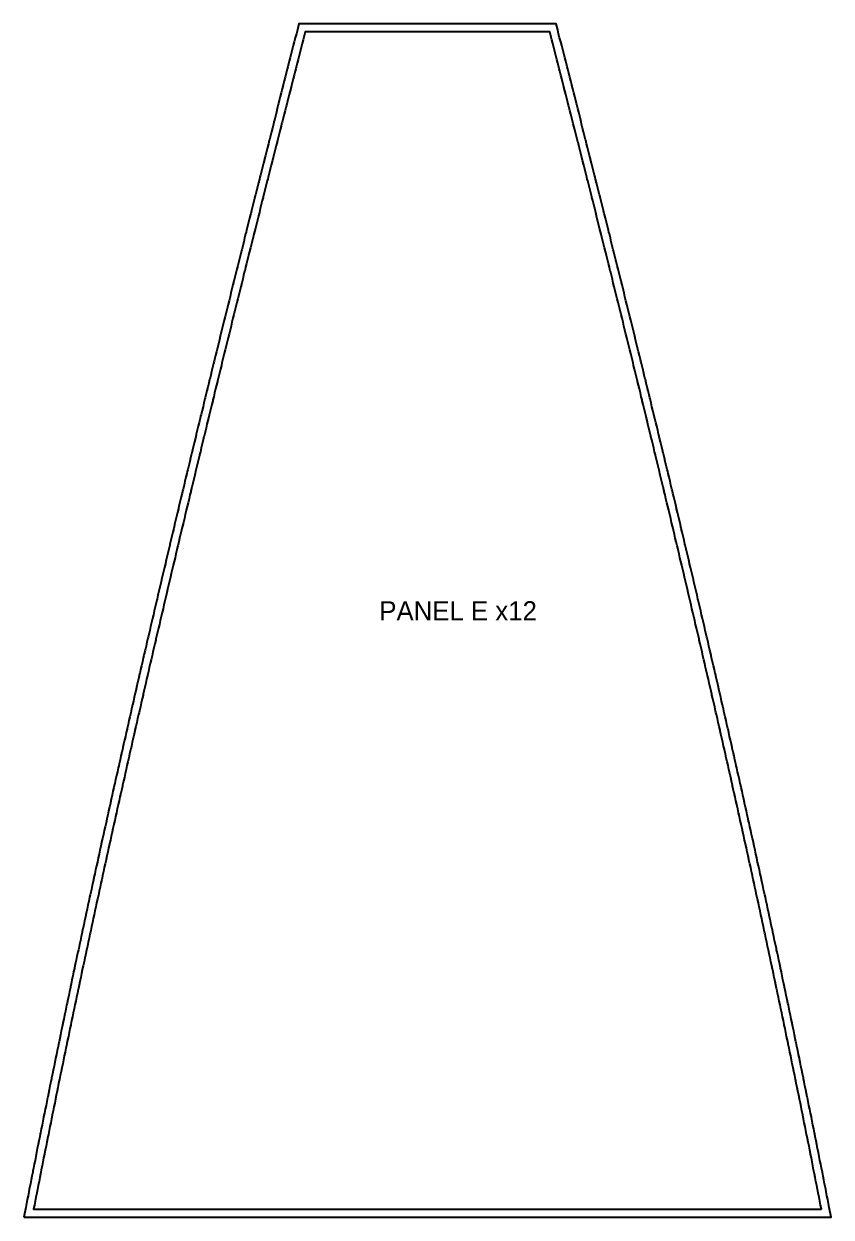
# Model space of a CAD drawing. Header units: millimetres. Extents: x 8 to 17190, y -602 to 3691.
# Drawn here: x 14676 to 17190, y -25 to 3691 of the extents above; entities that cross this region are included whole.
import ezdxf

# ---------------------------------------------------------------- set-up
doc = ezdxf.new("R2010")
doc.units = ezdxf.units.MM
for name, color, linetype in [('CUT', 7, 'Continuous'), ('NOTES', 7, 'Continuous'), ('SEW', 7, 'Continuous')]:
    doc.layers.add(name, color=color, linetype=linetype)

msp = doc.modelspace()

# ---------------------------------------------------------------- linework, layer by layer
at = {"layer": 'CUT'}
msp.add_lwpolyline([(14676.4, -25), (17189.7, -25), (17183.9, 4.8), (17183.8, 5.1), (17181.4, 17.4), (17179.1, 29.6), (17176.7, 41.8), (17174.3, 54), (17172.7, 62.1), (17171.9, 66.3), (17169.5, 78.5), (17167.1, 90.7), (17164.7, 102.9), (17162.3, 115.2), (17161.4, 119.4), (17159.8, 127.4), (17157.4, 139.6), (17155, 151.8), (17152.6, 164.1), (17150.2, 176.3), (17150.1, 176.7), (17147.7, 188.5), (17145.3, 200.7), (17142.9, 213), (17140.4, 225.2), (17138.6, 234), (17138, 237.4), (17135.5, 249.6), (17133.1, 261.8), (17130.6, 274.1), (17128.1, 286.3), (17127.1, 291.3), (17125.7, 298.5), (17123.2, 310.7), (17120.7, 323), (17118.3, 335.2), (17115.8, 347.4), (17115.5, 348.6), (17113.3, 359.6), (17110.8, 371.9), (17108.3, 384.1), (17105.8, 396.3), (17103.9, 405.9), (17103.3, 408.5), (17100.8, 420.8), (17098.3, 433), (17095.8, 445.2), (17093.3, 457.4), (17092.1, 463.2), (17090.8, 469.7), (17088.3, 481.9), (17085.8, 494.1), (17083.3, 506.3), (17080.7, 518.6), (17080.3, 520.5), (17078.2, 530.8), (17075.7, 543), (17073.1, 555.2), (17070.6, 567.5), (17068.4, 577.8), (17068, 579.7), (17065.5, 591.9), (17062.9, 604.1), (17060.4, 616.3), (17057.8, 628.6), (17056.5, 635.1), (17055.3, 640.8), (17052.7, 653), (17050.1, 665.2), (17047.6, 677.5), (17045, 689.7), (17044.4, 692.4), (17042.4, 701.9), (17039.8, 714.1), (17037.3, 726.4), (17034.7, 738.6), (17032.3, 749.7), (17032.1, 750.8), (17029.5, 763), (17026.9, 775.3), (17024.3, 787.5), (17021.7, 799.7), (17020.1, 807.1), (17019.1, 811.9), (17016.5, 824.1), (17013.8, 836.4), (17011.2, 848.6), (17008.6, 860.8), (17007.9, 864.4), (17006, 873), (17003.4, 885.3), (17000.7, 897.5), (16998.1, 909.7), (16995.5, 921.7), (16995.5, 921.9), (16992.8, 934.2), (16990.2, 946.4), (16987.5, 958.6), (16984.9, 970.8), (16983.1, 979), (16982.2, 983.1), (16979.6, 995.3), (16976.9, 1007.5), (16974.3, 1019.7), (16971.6, 1031.9), (16970.7, 1036.3), (16968.9, 1044.2), (16966.3, 1056.4), (16963.6, 1068.6), (16960.9, 1080.8), (16958.2, 1093.1), (16958.1, 1093.6), (16955.6, 1105.3), (16952.9, 1117.5), (16950.2, 1129.7), (16947.5, 1142), (16945.5, 1150.9), (16944.8, 1154.2), (16942.1, 1166.4), (16939.4, 1178.6), (16936.7, 1190.8), (16934, 1203.1), (16932.9, 1208.2), (16931.3, 1215.3), (16928.6, 1227.5), (16925.9, 1239.7), (16923.1, 1252), (16920.4, 1264.2), (16920.1, 1265.5), (16917.7, 1276.4), (16915, 1288.6), (16912.2, 1300.9), (16909.5, 1313.1), (16907.3, 1322.8), (16906.8, 1325.3), (16904, 1337.5), (16901.3, 1349.7), (16898.5, 1362), (16895.8, 1374.2), (16894.5, 1380.1), (16893, 1386.4), (16890.3, 1398.6), (16887.5, 1410.9), (16884.8, 1423.1), (16882, 1435.3), (16881.5, 1437.4), (16879.2, 1447.5), (16876.5, 1459.7), (16873.7, 1472), (16870.9, 1484.2), (16868.6, 1494.7), (16868.2, 1496.4), (16865.4, 1508.6), (16862.6, 1520.9), (16859.8, 1533.1), (16857, 1545.3), (16855.5, 1552), (16854.2, 1557.5), (16851.5, 1569.7), (16848.7, 1582), (16845.9, 1594.2), (16843.1, 1606.4), (16842.4, 1609.3), (16840.3, 1618.6), (16837.5, 1630.9), (16834.6, 1643.1), (16831.8, 1655.3), (16829.2, 1666.6), (16829, 1667.5), (16826.2, 1679.7), (16823.4, 1692), (16820.6, 1704.2), (16817.7, 1716.4), (16816, 1723.9), (16814.9, 1728.6), (16812.1, 1740.9), (16809.3, 1753.1), (16806.4, 1765.3), (16803.6, 1777.5), (16802.7, 1781.2), (16800.7, 1789.7), (16797.9, 1802), (16795.1, 1814.2), (16792.2, 1826.4), (16789.4, 1838.5), (16789.4, 1838.6), (16786.5, 1850.9), (16783.7, 1863.1), (16780.8, 1875.3), (16777.9, 1887.5), (16776, 1895.8), (16775.1, 1899.7), (16772.2, 1912), (16769.3, 1924.2), (16766.5, 1936.4), (16763.6, 1948.6), (16762.6, 1953), (16760.7, 1960.9), (16757.8, 1973.1), (16755, 1985.3), (16752.1, 1997.5), (16749.2, 2009.7), (16749.1, 2010.3), (16746.3, 2022), (16743.4, 2034.2), (16740.5, 2046.4), (16737.6, 2058.6), (16735.5, 2067.6), (16734.7, 2070.9), (16731.8, 2083.1), (16728.9, 2095.3), (16726, 2107.5), (16723.1, 2119.7), (16721.9, 2124.9), (16720.2, 2132), (16717.3, 2144.2), (16714.4, 2156.4), (16711.5, 2168.6), (16708.6, 2180.9), (16708.2, 2182.2), (16705.7, 2193.1), (16702.7, 2205.3), (16699.8, 2217.5), (16696.9, 2229.7), (16694.5, 2239.5), (16694, 2242), (16691, 2254.2), (16688.1, 2266.4), (16685.2, 2278.6), (16682.2, 2290.8), (16680.8, 2296.8), (16679.3, 2303.1), (16676.3, 2315.3), (16673.4, 2327.5), (16670.4, 2339.7), (16667.5, 2352), (16667, 2354.1), (16664.5, 2364.2), (16661.6, 2376.4), (16658.6, 2388.6), (16655.7, 2400.8), (16653.1, 2411.4), (16652.7, 2413.1), (16649.8, 2425.3), (16646.8, 2437.5), (16643.8, 2449.7), (16640.9, 2461.9), (16639.2, 2468.7), (16637.9, 2474.2), (16634.9, 2486.4), (16631.9, 2498.6), (16629, 2510.8), (16626, 2523), (16625.3, 2526), (16623, 2535.3), (16620, 2547.5), (16617, 2559.7), (16614.1, 2571.9), (16611.3, 2583.3), (16611.1, 2584.2), (16608.1, 2596.4), (16605.1, 2608.6), (16602.1, 2620.8), (16599.1, 2633), (16597.3, 2640.6), (16596.1, 2645.3), (16593.1, 2657.5), (16590.1, 2669.7), (16587.1, 2681.9), (16584.1, 2694.1), (16583.2, 2697.9), (16581.1, 2706.4), (16578.1, 2718.6), (16575.1, 2730.8), (16572.1, 2743), (16569.1, 2755.2), (16569, 2755.2), (16566, 2767.5), (16563, 2779.7), (16560, 2791.9), (16557, 2804.1), (16554.9, 2812.4), (16553.9, 2816.4), (16550.9, 2828.6), (16547.9, 2840.8), (16544.9, 2853), (16541.8, 2865.2), (16540.7, 2869.7), (16538.8, 2877.5), (16535.8, 2889.7), (16532.7, 2901.9), (16529.7, 2914.1), (16526.6, 2926.3), (16526.5, 2927), (16523.6, 2938.6), (16520.6, 2950.8), (16517.5, 2963), (16514.5, 2975.2), (16512.2, 2984.3), (16511.4, 2987.4), (16508.4, 2999.7), (16505.3, 3011.9), (16502.3, 3024.1), (16499.2, 3036.3), (16497.9, 3041.6), (16496.1, 3048.5), (16493.1, 3060.8), (16490, 3073), (16487, 3085.2), (16483.9, 3097.4), (16483.5, 3098.9), (16480.8, 3109.6), (16477.8, 3121.9), (16474.7, 3134.1), (16471.6, 3146.3), (16469.1, 3156.2), (16468.6, 3158.5), (16465.5, 3170.7), (16462.4, 3183), (16459.3, 3195.2), (16456.3, 3207.4), (16454.7, 3213.5), (16453.2, 3219.6), (16450.1, 3231.8), (16447, 3244.1), (16443.9, 3256.3), (16440.8, 3268.5), (16440.3, 3270.8), (16437.8, 3280.7), (16434.7, 3292.9), (16431.6, 3305.2), (16428.5, 3317.4), (16425.8, 3328), (16425.4, 3329.6), (16422.3, 3341.8), (16419.2, 3354), (16416.1, 3366.3), (16413, 3378.5), (16411.3, 3385.3), (16409.9, 3390.7), (16406.8, 3402.9), (16403.7, 3415.1), (16400.6, 3427.4), (16397.5, 3439.6), (16396.7, 3442.6), (16394.4, 3451.8), (16391.3, 3464), (16388.2, 3476.2), (16385.1, 3488.5), (16382.2, 3499.9), (16382, 3500.7), (16378.8, 3512.9), (16375.7, 3525.1), (16372.6, 3537.3), (16369.5, 3549.6), (16367.6, 3557.2), (16366.4, 3561.8), (16363.3, 3574), (16360.1, 3586.2), (16357, 3598.4), (16353.9, 3610.7), (16352.9, 3614.5), (16350.8, 3622.9), (16347.7, 3635.1), (16344.5, 3647.3), (16341.4, 3659.5), (16338.3, 3671.8), (16333.5, 3690.6), (15532.6, 3690.6), (15527.8, 3671.8), (15524.7, 3659.5), (15521.5, 3647.3), (15518.4, 3635.1), (15515.3, 3622.9), (15513.1, 3614.5), (15512.2, 3610.7), (15509, 3598.4), (15505.9, 3586.2), (15502.8, 3574), (15499.7, 3561.8), (15498.5, 3557.2), (15496.6, 3549.6), (15493.4, 3537.3), (15490.3, 3525.1), (15487.2, 3512.9), (15484.1, 3500.7), (15483.9, 3499.9), (15481, 3488.5), (15477.9, 3476.2), (15474.8, 3464), (15471.7, 3451.8), (15469.3, 3442.6), (15468.6, 3439.6), (15465.5, 3427.4), (15462.4, 3415.1), (15459.3, 3402.9), (15456.2, 3390.7), (15454.8, 3385.3), (15453.1, 3378.5), (15450, 3366.3), (15446.9, 3354), (15443.8, 3341.8), (15440.7, 3329.6), (15440.3, 3328), (15437.6, 3317.4), (15434.5, 3305.2), (15431.4, 3292.9), (15428.3, 3280.7), (15425.8, 3270.8), (15425.2, 3268.5), (15422.1, 3256.3), (15419.1, 3244.1), (15416, 3231.8), (15412.9, 3219.6), (15411.3, 3213.5), (15409.8, 3207.4), (15406.7, 3195.2), (15403.7, 3183), (15400.6, 3170.7), (15397.5, 3158.5), (15396.9, 3156.2), (15394.4, 3146.3), (15391.4, 3134.1), (15388.3, 3121.9), (15385.2, 3109.6), (15382.5, 3098.9), (15382.2, 3097.4), (15379.1, 3085.2), (15376, 3073), (15373, 3060.8), (15369.9, 3048.5), (15368.2, 3041.6), (15366.9, 3036.3), (15363.8, 3024.1), (15360.8, 3011.9), (15357.7, 2999.7), (15354.7, 2987.4), (15353.9, 2984.3), (15351.6, 2975.2), (15348.6, 2963), (15345.5, 2950.8), (15342.5, 2938.6), (15339.6, 2927), (15339.4, 2926.3), (15336.4, 2914.1), (15333.4, 2901.9), (15330.3, 2889.7), (15327.3, 2877.5), (15325.4, 2869.7), (15324.2, 2865.2), (15321.2, 2853), (15318.2, 2840.8), (15315.2, 2828.6), (15312.1, 2816.4), (15311.2, 2812.4), (15309.1, 2804.1), (15306.1, 2791.9), (15303.1, 2779.7), (15300, 2767.5), (15297, 2755.2), (15297, 2755.2), (15294, 2743), (15291, 2730.8), (15288, 2718.6), (15285, 2706.4), (15282.9, 2697.9), (15282, 2694.1), (15279, 2681.9), (15276, 2669.7), (15273, 2657.5), (15270, 2645.3), (15268.8, 2640.6), (15267, 2633), (15264, 2620.8), (15261, 2608.6), (15258, 2596.4), (15255, 2584.2), (15254.8, 2583.3), (15252, 2571.9), (15249, 2559.7), (15246, 2547.5), (15243.1, 2535.3), (15240.8, 2526), (15240.1, 2523), (15237.1, 2510.8), (15234.1, 2498.6), (15231.1, 2486.4), (15228.2, 2474.2), (15226.8, 2468.7), (15225.2, 2461.9), (15222.2, 2449.7), (15219.3, 2437.5), (15216.3, 2425.3), (15213.3, 2413.1), (15212.9, 2411.4), (15210.4, 2400.8), (15207.4, 2388.6), (15204.5, 2376.4), (15201.5, 2364.2), (15199.1, 2354.1), (15198.6, 2352), (15195.6, 2339.7), (15192.7, 2327.5), (15189.7, 2315.3), (15186.8, 2303.1), (15185.3, 2296.8), (15183.9, 2290.8), (15180.9, 2278.6), (15178, 2266.4), (15175, 2254.2), (15172.1, 2242), (15171.5, 2239.5), (15169.2, 2229.7), (15166.3, 2217.5), (15163.3, 2205.3), (15160.4, 2193.1), (15157.8, 2182.2), (15157.5, 2180.9), (15154.6, 2168.6), (15151.7, 2156.4), (15148.7, 2144.2), (15145.8, 2132), (15144.2, 2124.9), (15142.9, 2119.7), (15140, 2107.5), (15137.1, 2095.3), (15134.2, 2083.1), (15131.3, 2070.9), (15130.6, 2067.6), (15128.4, 2058.6), (15125.5, 2046.4), (15122.6, 2034.2), (15119.8, 2022), (15117, 2010.3), (15116.9, 2009.7), (15114, 1997.5), (15111.1, 1985.3), (15108.2, 1973.1), (15105.3, 1960.9), (15103.5, 1953), (15102.5, 1948.6), (15099.6, 1936.4), (15096.7, 1924.2), (15093.9, 1912), (15091, 1899.7), (15090.1, 1895.8), (15088.1, 1887.5), (15085.3, 1875.3), (15082.4, 1863.1), (15079.6, 1850.9), (15076.7, 1838.6), (15076.7, 1838.5), (15073.9, 1826.4), (15071, 1814.2), (15068.2, 1802), (15065.3, 1789.7), (15063.3, 1781.2), (15062.5, 1777.5), (15059.6, 1765.3), (15056.8, 1753.1), (15054, 1740.9), (15051.2, 1728.6), (15050, 1723.9), (15048.3, 1716.4), (15045.5, 1704.2), (15042.7, 1692), (15039.9, 1679.7), (15037, 1667.5), (15036.8, 1666.6), (15034.2, 1655.3), (15031.4, 1643.1), (15028.6, 1630.9), (15025.8, 1618.6), (15023.7, 1609.3), (15023, 1606.4), (15020.2, 1594.2), (15017.4, 1582), (15014.6, 1569.7), (15011.8, 1557.5), (15010.6, 1552), (15009, 1545.3), (15006.2, 1533.1), (15003.5, 1520.9), (15000.7, 1508.6), (14997.9, 1496.4), (14997.5, 1494.7), (14995.1, 1484.2), (14992.4, 1472), (14989.6, 1459.7), (14986.8, 1447.5), (14984.5, 1437.4), (14984.1, 1435.3), (14981.3, 1423.1), (14978.5, 1410.9), (14975.8, 1398.6), (14973, 1386.4), (14971.6, 1380.1), (14970.3, 1374.2), (14967.5, 1362), (14964.8, 1349.7), (14962, 1337.5), (14959.3, 1325.3), (14958.7, 1322.8), (14956.6, 1313.1), (14953.8, 1300.9), (14951.1, 1288.6), (14948.4, 1276.4), (14945.9, 1265.5), (14945.7, 1264.2), (14942.9, 1252), (14940.2, 1239.7), (14937.5, 1227.5), (14934.8, 1215.3), (14933.2, 1208.2), (14932.1, 1203.1), (14929.4, 1190.8), (14926.7, 1178.6), (14924, 1166.4), (14921.3, 1154.2), (14920.5, 1150.9), (14918.6, 1142), (14915.9, 1129.7), (14913.2, 1117.5), (14910.5, 1105.3), (14907.9, 1093.6), (14907.8, 1093.1), (14905.2, 1080.8), (14902.5, 1068.6), (14899.8, 1056.4), (14897.1, 1044.2), (14895.4, 1036.3), (14894.5, 1031.9), (14891.8, 1019.7), (14889.1, 1007.5), (14886.5, 995.3), (14883.8, 983.1), (14882.9, 979), (14881.2, 970.8), (14878.5, 958.6), (14875.9, 946.4), (14873.2, 934.2), (14870.6, 921.9), (14870.5, 921.7), (14868, 909.7), (14865.3, 897.5), (14862.7, 885.3), (14860.1, 873), (14858.2, 864.4), (14857.5, 860.8), (14854.8, 848.6), (14852.2, 836.4), (14849.6, 824.1), (14847, 811.9), (14846, 807.1), (14844.4, 799.7), (14841.8, 787.5), (14839.2, 775.3), (14836.6, 763), (14834, 750.8), (14833.8, 749.7), (14831.4, 738.6), (14828.8, 726.4), (14826.2, 714.1), (14823.7, 701.9), (14821.7, 692.4), (14821.1, 689.7), (14818.5, 677.5), (14815.9, 665.2), (14813.4, 653), (14810.8, 640.8), (14809.6, 635.1), (14808.2, 628.6), (14805.7, 616.3), (14803.1, 604.1), (14800.6, 591.9), (14798, 579.7), (14797.6, 577.8), (14795.5, 567.5), (14792.9, 555.2), (14790.4, 543), (14787.9, 530.8), (14785.8, 520.5), (14785.3, 518.6), (14782.8, 506.3), (14780.3, 494.1), (14777.8, 481.9), (14775.3, 469.7), (14773.9, 463.2), (14772.7, 457.4), (14770.2, 445.2), (14767.7, 433), (14765.2, 420.8), (14762.7, 408.5), (14762.2, 405.9), (14760.2, 396.3), (14757.7, 384.1), (14755.2, 371.9), (14752.8, 359.6), (14750.5, 348.6), (14750.3, 347.4), (14747.8, 335.2), (14745.3, 323), (14742.9, 310.7), (14740.4, 298.5), (14738.9, 291.3), (14737.9, 286.3), (14735.5, 274.1), (14733, 261.8), (14730.6, 249.6), (14728.1, 237.4), (14727.4, 234), (14725.7, 225.2), (14723.2, 213), (14720.8, 200.7), (14718.3, 188.5), (14716, 176.7), (14715.9, 176.3), (14713.5, 164.1), (14711.1, 151.8), (14708.6, 139.6), (14706.2, 127.4), (14704.6, 119.4), (14703.8, 115.2), (14701.4, 102.9), (14699, 90.7), (14696.6, 78.5), (14694.2, 66.3), (14693.4, 62.1), (14691.8, 54), (14689.4, 41.8), (14687, 29.6), (14684.6, 17.4), (14682.2, 5.1), (14682.2, 4.8)], close=True, dxfattribs=at)
at = {"layer": 'SEW'}
msp.add_lwpolyline([(17159.3, 0), (17159.3, 0.4), (17156.9, 12.6), (17154.5, 24.8), (17152.1, 37), (17149.7, 49.2), (17148.2, 57.3), (17147.3, 61.5), (17145, 73.7), (17142.5, 85.9), (17140.1, 98.1), (17137.7, 110.3), (17136.9, 114.5), (17135.3, 122.5), (17132.9, 134.8), (17130.5, 147), (17128.1, 159.2), (17125.6, 171.4), (17125.6, 171.8), (17123.2, 183.6), (17120.8, 195.8), (17118.3, 208.1), (17115.9, 220.3), (17114.1, 229.1), (17113.5, 232.5), (17111, 244.7), (17108.6, 256.9), (17106.1, 269.1), (17103.6, 281.4), (17102.6, 286.4), (17101.2, 293.6), (17098.7, 305.8), (17096.2, 318), (17093.8, 330.2), (17091.3, 342.4), (17091, 343.6), (17088.8, 354.7), (17086.3, 366.9), (17083.8, 379.1), (17081.3, 391.3), (17079.4, 400.9), (17078.9, 403.5), (17076.4, 415.8), (17073.9, 428), (17071.3, 440.2), (17068.8, 452.4), (17067.6, 458.2), (17066.3, 464.6), (17063.8, 476.8), (17061.3, 489.1), (17058.8, 501.3), (17056.2, 513.5), (17055.8, 515.5), (17053.7, 525.7), (17051.2, 537.9), (17048.6, 550.1), (17046.1, 562.4), (17043.9, 572.7), (17043.6, 574.6), (17041, 586.8), (17038.5, 599), (17035.9, 611.2), (17033.4, 623.4), (17032, 630), (17030.8, 635.7), (17028.2, 647.9), (17025.7, 660.1), (17023.1, 672.3), (17020.5, 684.5), (17019.9, 687.3), (17018, 696.8), (17015.4, 709), (17012.8, 721.2), (17010.2, 733.4), (17007.8, 744.6), (17007.6, 745.6), (17005, 757.8), (17002.4, 770.1), (16999.8, 782.3), (16997.2, 794.5), (16995.7, 801.8), (16994.6, 806.7), (16992, 818.9), (16989.4, 831.1), (16986.8, 843.4), (16984.2, 855.6), (16983.4, 859.1), (16981.5, 867.8), (16978.9, 880), (16976.3, 892.2), (16973.7, 904.4), (16971.1, 916.4), (16971, 916.7), (16968.4, 928.9), (16965.7, 941.1), (16963.1, 953.3), (16960.5, 965.5), (16958.7, 973.7), (16957.8, 977.7), (16955.2, 990), (16952.5, 1002.2), (16949.8, 1014.4), (16947.2, 1026.6), (16946.2, 1030.9), (16944.5, 1038.8), (16941.8, 1051.1), (16939.2, 1063.3), (16936.5, 1075.5), (16933.8, 1087.7), (16933.7, 1088.2), (16931.1, 1099.9), (16928.5, 1112.1), (16925.8, 1124.4), (16923.1, 1136.6), (16921.1, 1145.5), (16920.4, 1148.8), (16917.7, 1161), (16915, 1173.2), (16912.3, 1185.4), (16909.6, 1197.7), (16908.4, 1202.8), (16906.9, 1209.9), (16904.2, 1222.1), (16901.4, 1234.3), (16898.7, 1246.5), (16896, 1258.7), (16895.7, 1260), (16893.3, 1271), (16890.6, 1283.2), (16887.8, 1295.4), (16885.1, 1307.6), (16882.9, 1317.3), (16882.4, 1319.8), (16879.6, 1332), (16876.9, 1344.3), (16874.1, 1356.5), (16871.4, 1368.7), (16870.1, 1374.6), (16868.7, 1380.9), (16865.9, 1393.1), (16863.1, 1405.4), (16860.4, 1417.6), (16857.6, 1429.8), (16857.2, 1431.9), (16854.9, 1442), (16852.1, 1454.2), (16849.3, 1466.4), (16846.6, 1478.7), (16844.2, 1489.1), (16843.8, 1490.9), (16841, 1503.1), (16838.2, 1515.3), (16835.4, 1527.5), (16832.7, 1539.7), (16831.1, 1546.4), (16829.9, 1552), (16827.1, 1564.2), (16824.3, 1576.4), (16821.5, 1588.6), (16818.7, 1600.8), (16818, 1603.7), (16815.9, 1613), (16813.1, 1625.3), (16810.3, 1637.5), (16807.5, 1649.7), (16804.9, 1661), (16804.7, 1661.9), (16801.8, 1674.1), (16799, 1686.4), (16796.2, 1698.6), (16793.4, 1710.8), (16791.7, 1718.2), (16790.6, 1723), (16787.7, 1735.2), (16784.9, 1747.4), (16782.1, 1759.7), (16779.2, 1771.9), (16778.4, 1775.5), (16776.4, 1784.1), (16773.6, 1796.3), (16770.7, 1808.5), (16767.9, 1820.7), (16765.1, 1832.8), (16765, 1833), (16762.2, 1845.2), (16759.3, 1857.4), (16756.5, 1869.6), (16753.6, 1881.8), (16751.7, 1890.1), (16750.7, 1894), (16747.9, 1906.3), (16745, 1918.5), (16742.1, 1930.7), (16739.3, 1942.9), (16738.2, 1947.3), (16736.4, 1955.1), (16733.5, 1967.3), (16730.6, 1979.6), (16727.8, 1991.8), (16724.9, 2004), (16724.7, 2004.6), (16722, 2016.2), (16719.1, 2028.4), (16716.2, 2040.7), (16713.3, 2052.9), (16711.2, 2061.9), (16710.4, 2065.1), (16707.5, 2077.3), (16704.6, 2089.5), (16701.7, 2101.7), (16698.8, 2114), (16697.6, 2119.1), (16695.9, 2126.2), (16693, 2138.4), (16690.1, 2150.6), (16687.2, 2162.8), (16684.3, 2175), (16683.9, 2176.4), (16681.3, 2187.3), (16678.4, 2199.5), (16675.5, 2211.7), (16672.6, 2223.9), (16670.2, 2233.7), (16669.6, 2236.1), (16666.7, 2248.3), (16663.8, 2260.6), (16660.8, 2272.8), (16657.9, 2285), (16656.5, 2291), (16655, 2297.2), (16652, 2309.4), (16649.1, 2321.7), (16646.1, 2333.9), (16643.2, 2346.1), (16642.7, 2348.2), (16640.2, 2358.3), (16637.3, 2370.5), (16634.3, 2382.7), (16631.4, 2395), (16628.8, 2405.5), (16628.4, 2407.2), (16625.5, 2419.4), (16622.5, 2431.6), (16619.5, 2443.8), (16616.6, 2456), (16614.9, 2462.8), (16613.6, 2468.3), (16610.6, 2480.5), (16607.7, 2492.7), (16604.7, 2504.9), (16601.7, 2517.1), (16601, 2520.1), (16598.7, 2529.3), (16595.7, 2541.6), (16592.8, 2553.8), (16589.8, 2566), (16587, 2577.3), (16586.8, 2578.2), (16583.8, 2590.4), (16580.8, 2602.6), (16577.8, 2614.9), (16574.8, 2627.1), (16573, 2634.6), (16571.8, 2639.3), (16568.8, 2651.5), (16565.8, 2663.7), (16562.8, 2676), (16559.8, 2688.2), (16558.9, 2691.9), (16556.8, 2700.4), (16553.8, 2712.6), (16550.8, 2724.8), (16547.8, 2737), (16544.8, 2749.2), (16544.8, 2749.3), (16541.8, 2761.5), (16538.7, 2773.7), (16535.7, 2785.9), (16532.7, 2798.1), (16530.6, 2806.4), (16529.7, 2810.3), (16526.6, 2822.6), (16523.6, 2834.8), (16520.6, 2847), (16517.6, 2859.2), (16516.4, 2863.7), (16514.5, 2871.4), (16511.5, 2883.6), (16508.5, 2895.9), (16505.4, 2908.1), (16502.4, 2920.3), (16502.2, 2921), (16499.3, 2932.5), (16496.3, 2944.7), (16493.2, 2957), (16490.2, 2969.2), (16487.9, 2978.3), (16487.2, 2981.4), (16484.1, 2993.6), (16481.1, 3005.8), (16478, 3018), (16474.9, 3030.3), (16473.6, 3035.5), (16471.9, 3042.5), (16468.8, 3054.7), (16465.8, 3066.9), (16462.7, 3079.1), (16459.6, 3091.3), (16459.3, 3092.8), (16456.6, 3103.6), (16453.5, 3115.8), (16450.5, 3128), (16447.4, 3140.2), (16444.9, 3150.1), (16444.3, 3152.4), (16441.2, 3164.6), (16438.2, 3176.9), (16435.1, 3189.1), (16432, 3201.3), (16430.5, 3207.4), (16428.9, 3213.5), (16425.9, 3225.7), (16422.8, 3237.9), (16419.7, 3250.2), (16416.6, 3262.4), (16416, 3264.6), (16413.5, 3274.6), (16410.4, 3286.8), (16407.3, 3299), (16404.3, 3311.3), (16401.6, 3321.9), (16401.2, 3323.5), (16398.1, 3335.7), (16395, 3347.9), (16391.9, 3360.1), (16388.8, 3372.3), (16387, 3379.2), (16385.7, 3384.6), (16382.6, 3396.8), (16379.5, 3409), (16376.4, 3421.2), (16373.3, 3433.4), (16372.5, 3436.5), (16370.2, 3445.6), (16367.1, 3457.9), (16364, 3470.1), (16360.8, 3482.3), (16357.9, 3493.7), (16357.7, 3494.5), (16354.6, 3506.7), (16351.5, 3518.9), (16348.4, 3531.2), (16345.3, 3543.4), (16343.3, 3551), (16342.2, 3555.6), (16339, 3567.8), (16335.9, 3580), (16332.8, 3592.3), (16329.7, 3604.5), (16328.7, 3608.3), (16326.6, 3616.7), (16323.4, 3628.9), (16320.3, 3641.1), (16317.2, 3653.3), (16314.1, 3665.6), (15552, 3665.6), (15548.9, 3653.3), (15545.8, 3641.1), (15542.6, 3628.9), (15539.5, 3616.7), (15537.4, 3608.3), (15536.4, 3604.5), (15533.3, 3592.3), (15530.1, 3580), (15527, 3567.8), (15523.9, 3555.6), (15522.7, 3551), (15520.8, 3543.4), (15517.7, 3531.2), (15514.6, 3518.9), (15511.4, 3506.7), (15508.3, 3494.5), (15508.1, 3493.7), (15505.2, 3482.3), (15502.1, 3470.1), (15499, 3457.9), (15495.9, 3445.6), (15493.6, 3436.5), (15492.8, 3433.4), (15489.7, 3421.2), (15486.6, 3409), (15483.5, 3396.8), (15480.4, 3384.6), (15479, 3379.2), (15477.3, 3372.3), (15474.2, 3360.1), (15471.1, 3347.9), (15468, 3335.7), (15464.9, 3323.5), (15464.5, 3321.9), (15461.8, 3311.3), (15458.7, 3299), (15455.6, 3286.8), (15452.5, 3274.6), (15450, 3264.6), (15449.5, 3262.4), (15446.4, 3250.2), (15443.3, 3237.9), (15440.2, 3225.7), (15437.1, 3213.5), (15435.6, 3207.4), (15434.1, 3201.3), (15431, 3189.1), (15427.9, 3176.9), (15424.8, 3164.6), (15421.8, 3152.4), (15421.2, 3150.1), (15418.7, 3140.2), (15415.6, 3128), (15412.5, 3115.8), (15409.5, 3103.6), (15406.8, 3092.8), (15406.4, 3091.3), (15403.4, 3079.1), (15400.3, 3066.9), (15397.2, 3054.7), (15394.2, 3042.5), (15392.4, 3035.5), (15391.1, 3030.3), (15388.1, 3018), (15385, 3005.8), (15382, 2993.6), (15378.9, 2981.4), (15378.1, 2978.3), (15375.9, 2969.2), (15372.8, 2957), (15369.8, 2944.7), (15366.7, 2932.5), (15363.9, 2921), (15363.7, 2920.3), (15360.6, 2908.1), (15357.6, 2895.9), (15354.6, 2883.6), (15351.5, 2871.4), (15349.6, 2863.7), (15348.5, 2859.2), (15345.5, 2847), (15342.5, 2834.8), (15339.4, 2822.6), (15336.4, 2810.3), (15335.4, 2806.4), (15333.4, 2798.1), (15330.4, 2785.9), (15327.3, 2773.7), (15324.3, 2761.5), (15321.3, 2749.3), (15321.3, 2749.2), (15318.3, 2737), (15315.3, 2724.8), (15312.3, 2712.6), (15309.3, 2700.4), (15307.2, 2691.9), (15306.2, 2688.2), (15303.2, 2676), (15300.2, 2663.7), (15297.2, 2651.5), (15294.2, 2639.3), (15293.1, 2634.6), (15291.2, 2627.1), (15288.2, 2614.9), (15285.3, 2602.6), (15282.3, 2590.4), (15279.3, 2578.2), (15279.1, 2577.3), (15276.3, 2566), (15273.3, 2553.8), (15270.3, 2541.6), (15267.3, 2529.3), (15265.1, 2520.1), (15264.4, 2517.1), (15261.4, 2504.9), (15258.4, 2492.7), (15255.4, 2480.5), (15252.5, 2468.3), (15251.1, 2462.8), (15249.5, 2456), (15246.5, 2443.8), (15243.6, 2431.6), (15240.6, 2419.4), (15237.6, 2407.2), (15237.2, 2405.5), (15234.7, 2395), (15231.7, 2382.7), (15228.8, 2370.5), (15225.8, 2358.3), (15223.4, 2348.2), (15222.9, 2346.1), (15219.9, 2333.9), (15217, 2321.7), (15214, 2309.4), (15211.1, 2297.2), (15209.6, 2291), (15208.2, 2285), (15205.2, 2272.8), (15202.3, 2260.6), (15199.4, 2248.3), (15196.4, 2236.1), (15195.8, 2233.7), (15193.5, 2223.9), (15190.6, 2211.7), (15187.6, 2199.5), (15184.7, 2187.3), (15182.1, 2176.4), (15181.8, 2175), (15178.9, 2162.8), (15176, 2150.6), (15173.1, 2138.4), (15170.2, 2126.2), (15168.5, 2119.1), (15167.3, 2114), (15164.3, 2101.7), (15161.4, 2089.5), (15158.5, 2077.3), (15155.6, 2065.1), (15154.9, 2061.9), (15152.8, 2052.9), (15149.9, 2040.7), (15147, 2028.4), (15144.1, 2016.2), (15141.3, 2004.6), (15141.2, 2004), (15138.3, 1991.8), (15135.4, 1979.6), (15132.6, 1967.3), (15129.7, 1955.1), (15127.8, 1947.3), (15126.8, 1942.9), (15123.9, 1930.7), (15121.1, 1918.5), (15118.2, 1906.3), (15115.3, 1894), (15114.4, 1890.1), (15112.5, 1881.8), (15109.6, 1869.6), (15106.8, 1857.4), (15103.9, 1845.2), (15101.1, 1833), (15101, 1832.8), (15098.2, 1820.7), (15095.4, 1808.5), (15092.5, 1796.3), (15089.7, 1784.1), (15087.7, 1775.5), (15086.8, 1771.9), (15084, 1759.7), (15081.2, 1747.4), (15078.3, 1735.2), (15075.5, 1723), (15074.4, 1718.2), (15072.7, 1710.8), (15069.9, 1698.6), (15067, 1686.4), (15064.2, 1674.1), (15061.4, 1661.9), (15061.2, 1661), (15058.6, 1649.7), (15055.8, 1637.5), (15053, 1625.3), (15050.2, 1613), (15048, 1603.7), (15047.4, 1600.8), (15044.6, 1588.6), (15041.8, 1576.4), (15039, 1564.2), (15036.2, 1552), (15034.9, 1546.4), (15033.4, 1539.7), (15030.6, 1527.5), (15027.8, 1515.3), (15025.1, 1503.1), (15022.3, 1490.9), (15021.9, 1489.1), (15019.5, 1478.7), (15016.7, 1466.4), (15014, 1454.2), (15011.2, 1442), (15008.9, 1431.9), (15008.4, 1429.8), (15005.7, 1417.6), (15002.9, 1405.4), (15000.2, 1393.1), (14997.4, 1380.9), (14996, 1374.6), (14994.7, 1368.7), (14991.9, 1356.5), (14989.2, 1344.3), (14986.4, 1332), (14983.7, 1319.8), (14983.1, 1317.3), (14981, 1307.6), (14978.2, 1295.4), (14975.5, 1283.2), (14972.8, 1271), (14970.3, 1260), (14970.1, 1258.7), (14967.3, 1246.5), (14964.6, 1234.3), (14961.9, 1222.1), (14959.2, 1209.9), (14957.6, 1202.8), (14956.5, 1197.7), (14953.8, 1185.4), (14951.1, 1173.2), (14948.4, 1161), (14945.7, 1148.8), (14945, 1145.5), (14943, 1136.6), (14940.3, 1124.4), (14937.6, 1112.1), (14934.9, 1099.9), (14932.4, 1088.2), (14932.2, 1087.7), (14929.6, 1075.5), (14926.9, 1063.3), (14924.2, 1051.1), (14921.6, 1038.8), (14919.8, 1030.9), (14918.9, 1026.6), (14916.2, 1014.4), (14913.6, 1002.2), (14910.9, 990), (14908.3, 977.7), (14907.4, 973.7), (14905.6, 965.5), (14903, 953.3), (14900.3, 941.1), (14897.7, 928.9), (14895, 916.7), (14895, 916.4), (14892.4, 904.4), (14889.8, 892.2), (14887.1, 880), (14884.5, 867.8), (14882.7, 859.1), (14881.9, 855.6), (14879.3, 843.4), (14876.7, 831.1), (14874.1, 818.9), (14871.4, 806.7), (14870.4, 801.8), (14868.8, 794.5), (14866.2, 782.3), (14863.6, 770.1), (14861, 757.8), (14858.4, 745.6), (14858.2, 744.6), (14855.9, 733.4), (14853.3, 721.2), (14850.7, 709), (14848.1, 696.8), (14846.1, 687.3), (14845.5, 684.5), (14843, 672.3), (14840.4, 660.1), (14837.8, 647.9), (14835.3, 635.7), (14834.1, 630), (14832.7, 623.4), (14830.1, 611.2), (14827.6, 599), (14825, 586.8), (14822.5, 574.6), (14822.1, 572.7), (14820, 562.4), (14817.4, 550.1), (14814.9, 537.9), (14812.4, 525.7), (14810.2, 515.5), (14809.8, 513.5), (14807.3, 501.3), (14804.8, 489.1), (14802.3, 476.8), (14799.7, 464.6), (14798.4, 458.2), (14797.2, 452.4), (14794.7, 440.2), (14792.2, 428), (14789.7, 415.8), (14787.2, 403.5), (14786.7, 400.9), (14784.7, 391.3), (14782.2, 379.1), (14779.7, 366.9), (14777.3, 354.7), (14775, 343.6), (14774.8, 342.4), (14772.3, 330.2), (14769.8, 318), (14767.4, 305.8), (14764.9, 293.6), (14763.4, 286.4), (14762.4, 281.4), (14760, 269.1), (14757.5, 256.9), (14755.1, 244.7), (14752.6, 232.5), (14751.9, 229.1), (14750.2, 220.3), (14747.7, 208.1), (14745.3, 195.8), (14742.9, 183.6), (14740.5, 171.8), (14740.4, 171.4), (14738, 159.2), (14735.6, 147), (14733.2, 134.8), (14730.7, 122.5), (14729.2, 114.5), (14728.3, 110.3), (14725.9, 98.1), (14723.5, 85.9), (14721.1, 73.7), (14718.7, 61.5), (14717.9, 57.3), (14716.3, 49.2), (14713.9, 37), (14711.5, 24.8), (14709.2, 12.6), (14706.8, 0.4), (14706.7, 0)], close=True, dxfattribs=at)

# ---------------------------------------------------------------- texts
at = {"layer": 'NOTES'}
msp.add_text('PANEL E x12', height=60, dxfattribs=at).set_placement((15783, 1832.8))

doc.saveas('drawing.dxf')
